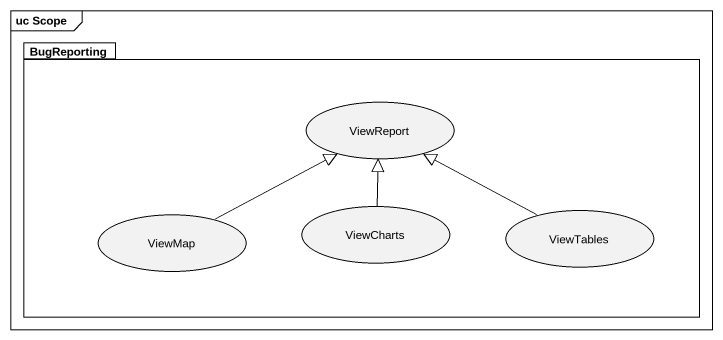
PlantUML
@startuml
mainframe uc Scope
package BugReporting {
  usecase ViewReport
  usecase ViewMap
  usecase ViewCharts
  usecase ViewTables
}
ViewMap -right-|> ViewReport
ViewCharts -up-|> ViewReport
ViewTables -left-|> ViewReport
@enduml
